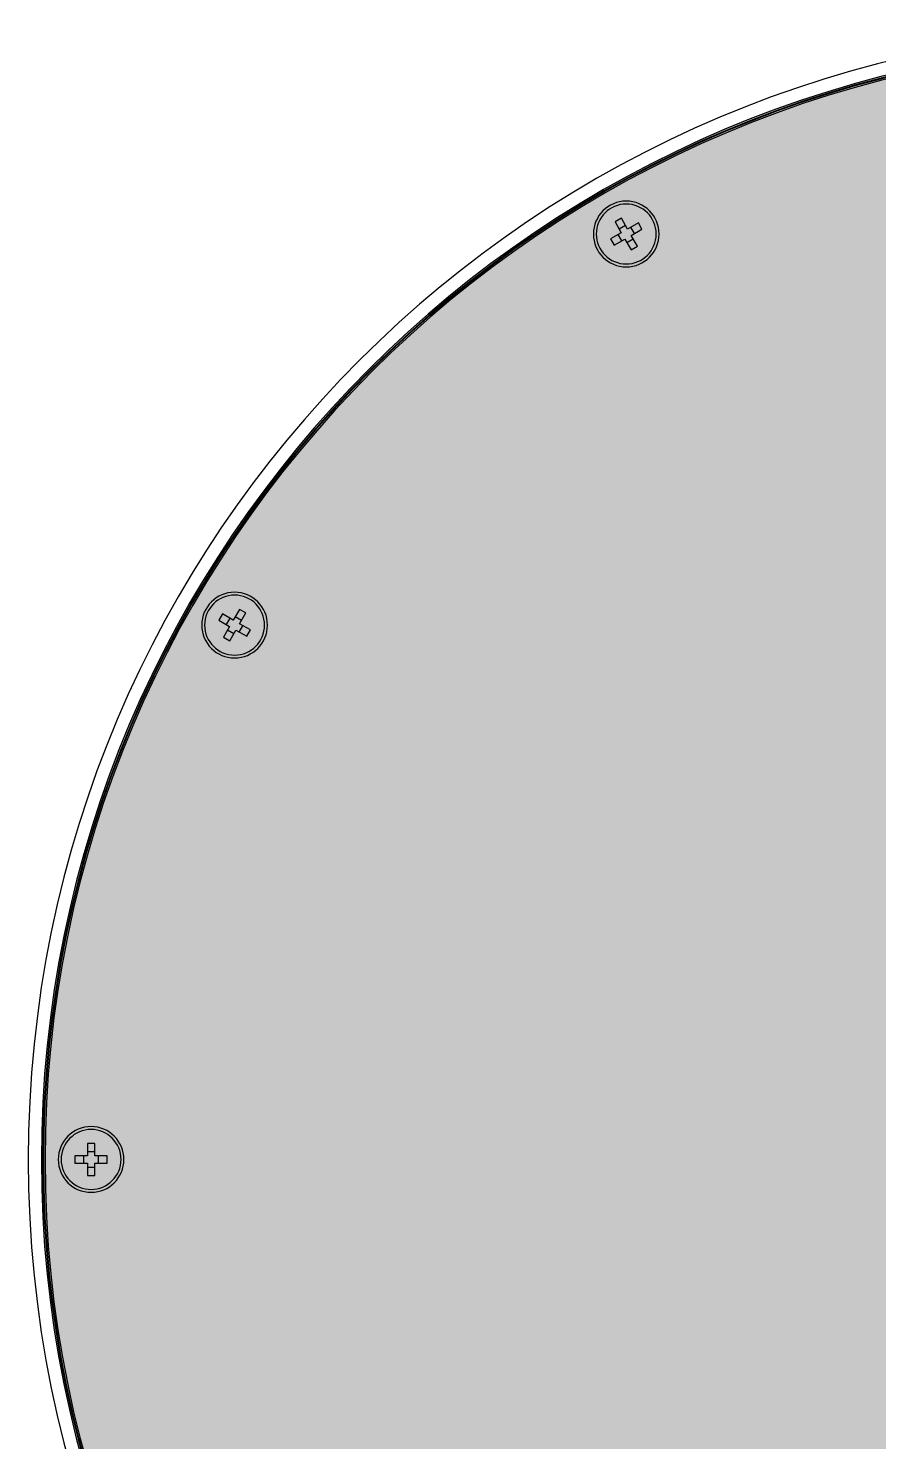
# Model space of a CAD drawing. Header units: millimetres. Extents: x 307301 to 459443, y -2888111 to -2805601.
# Drawn here: x 441072.5 to 441185.2, y -2881047.4 to -2880860 of the extents above; entities that cross this region are included whole.
import ezdxf

# ---------------------------------------------------------------- set-up
doc = ezdxf.new("R2010")
doc.units = ezdxf.units.MM
doc.header["$LTSCALE"] = 10
doc.header["$MEASUREMENT"] = 0
for name, color, linetype in [('$DDT_AUDIT_GENERATED_(15E)', 7, 'Continuous'), ('$DDT_AUDIT_GENERATED_(224)', 7, 'Continuous'), ('$DDT_AUDIT_GENERATED_(87)', 7, 'Continuous'), ('BMA  furniture', 6, 'Continuous'), ('Furniture - Plan', 3, 'Continuous')]:
    doc.layers.add(name, color=color, linetype=linetype)

# ---------------------------------------------------------------- blocks, each defined once
blk = doc.blocks.new('TUFTUFTU')
at = {"layer": 'Furniture - Plan', "ltscale": 0.01}
h = blk.add_hatch(color=250, dxfattribs=at)
h.dxf.hatch_style = 1
h.set_gradient(color1=(51, 51, 51), color2=(105, 105, 105), one_color=1, tint=0.41, name='INVCYLINDER')
edge = h.paths.add_edge_path()
edge.add_arc((1413476.94, -245799), 296.53, 0, 360)
at = {"layer": '$DDT_AUDIT_GENERATED_(15E)', "color": 3, "linetype": 'Continuous'}
for radius in [295.95, 295.56]:
    blk.add_circle((1413476.94, -245799), radius, dxfattribs=at)
at = {"layer": '$DDT_AUDIT_GENERATED_(15E)', "color": 6, "linetype": 'Continuous'}
for centre in [(1413618.51, -245553.53), (1413722.27, -245657.21), (1413760.3, -245798.87)]:
    blk.add_circle(centre, 8.71, dxfattribs=at)
at = {"layer": '$DDT_AUDIT_GENERATED_(224)', "color": 3, "linetype": 'Continuous'}
for radius in [300, 296.53, 296.13]:
    blk.add_circle((1413476.94, -245799), radius, dxfattribs=at)
at = {"layer": '$DDT_AUDIT_GENERATED_(87)', "color": 6, "linetype": 'Continuous'}
for p, q in [((1413614.34, -245552.25), (1413615.3, -245550.57)), ((1413615.3, -245550.57), (1413618.15, -245552.21)), ((1413616.29, -245553.37), (1413617.26, -245551.69)), ((1413618.15, -245552.21), (1413619.8, -245549.36)), ((1413618.67, -245551.31), (1413620.35, -245552.28)), ((1413619.8, -245549.36), (1413621.47, -245550.33)), ((1413621.47, -245550.33), (1413619.83, -245553.18)), ((1413617.19, -245553.89), (1413614.34, -245552.25)), ((1413615.54, -245556.74), (1413617.19, -245553.89)), ((1413618.35, -245555.75), (1413616.67, -245554.79)), ((1413618.86, -245554.86), (1413617.22, -245557.71)), ((1413621.71, -245556.5), (1413618.86, -245554.86)), ((1413620.73, -245553.7), (1413619.76, -245555.37)), ((1413619.83, -245553.18), (1413622.68, -245554.82)), ((1413622.68, -245554.82), (1413621.71, -245556.5)), ((1413617.22, -245557.71), (1413615.54, -245556.74)), ((1413719.31, -245654), (1413720.98, -245653.04)), ((1413720.98, -245653.04), (1413722.63, -245655.88)), ((1413718.1, -245658.5), (1413720.95, -245656.85)), ((1413720.95, -245656.85), (1413719.31, -245654)), ((1413720.43, -245655.95), (1413722.11, -245654.99)), ((1413722.63, -245655.88), (1413725.48, -245654.24)), ((1413723.53, -245655.37), (1413724.49, -245657.04)), ((1413726.45, -245655.91), (1413723.6, -245657.56)), ((1413725.48, -245654.24), (1413726.45, -245655.91)), ((1413719.07, -245660.17), (1413718.1, -245658.5)), ((1413721.92, -245658.53), (1413719.07, -245660.17)), ((1413721.02, -245659.05), (1413720.05, -245657.37)), ((1413723.57, -245661.38), (1413721.92, -245658.53)), ((1413724.12, -245658.46), (1413722.44, -245659.43)), ((1413725.24, -245660.41), (1413723.57, -245661.38)), ((1413723.6, -245657.56), (1413725.24, -245660.41)), ((1413759.33, -245797.9), (1413759.33, -245794.61)), ((1413759.33, -245794.61), (1413761.27, -245794.61)), ((1413761.27, -245794.61), (1413761.27, -245797.9)), ((1413756.04, -245797.91), (1413759.33, -245797.9)), ((1413756.05, -245799.84), (1413756.04, -245797.91)), ((1413758.3, -245799.84), (1413758.3, -245797.9)), ((1413759.33, -245796.87), (1413761.27, -245796.87)), ((1413761.27, -245797.9), (1413764.56, -245797.9)), ((1413762.31, -245797.9), (1413762.31, -245799.84)), ((1413764.56, -245797.9), (1413764.56, -245799.84)), ((1413759.34, -245799.84), (1413756.05, -245799.84)), ((1413759.34, -245803.13), (1413759.34, -245799.84)), ((1413761.27, -245800.88), (1413759.34, -245800.88)), ((1413761.27, -245803.13), (1413759.34, -245803.13)), ((1413761.27, -245799.84), (1413761.27, -245803.13)), ((1413764.56, -245799.84), (1413761.27, -245799.84))]:
    blk.add_line(p, q, dxfattribs=at)
for centre in [(1413618.51, -245553.53), (1413722.27, -245657.21), (1413760.3, -245798.87)]:
    blk.add_circle(centre, 7.94, dxfattribs=at)
blk = doc.blocks.new('SDTYTYT')
at = {"layer": 'Furniture - Plan', "color": 3, "xscale": 0.5000000000000486, "yscale": 0.5000000000000486, "zscale": 0.5000000000000486, "rotation": 180}
blk.add_blockref('TUFTUFTU', (925445.4, -2867082.71), dxfattribs=at)

msp = doc.modelspace()

# ---------------------------------------------------------------- block references
at = {"layer": 'BMA  furniture', "xscale": -1, "rotation": 180}
msp.add_blockref('SDTYTYT', (222515.61, -5625193.26, 0.06), dxfattribs=at)

doc.saveas('drawing.dxf')
